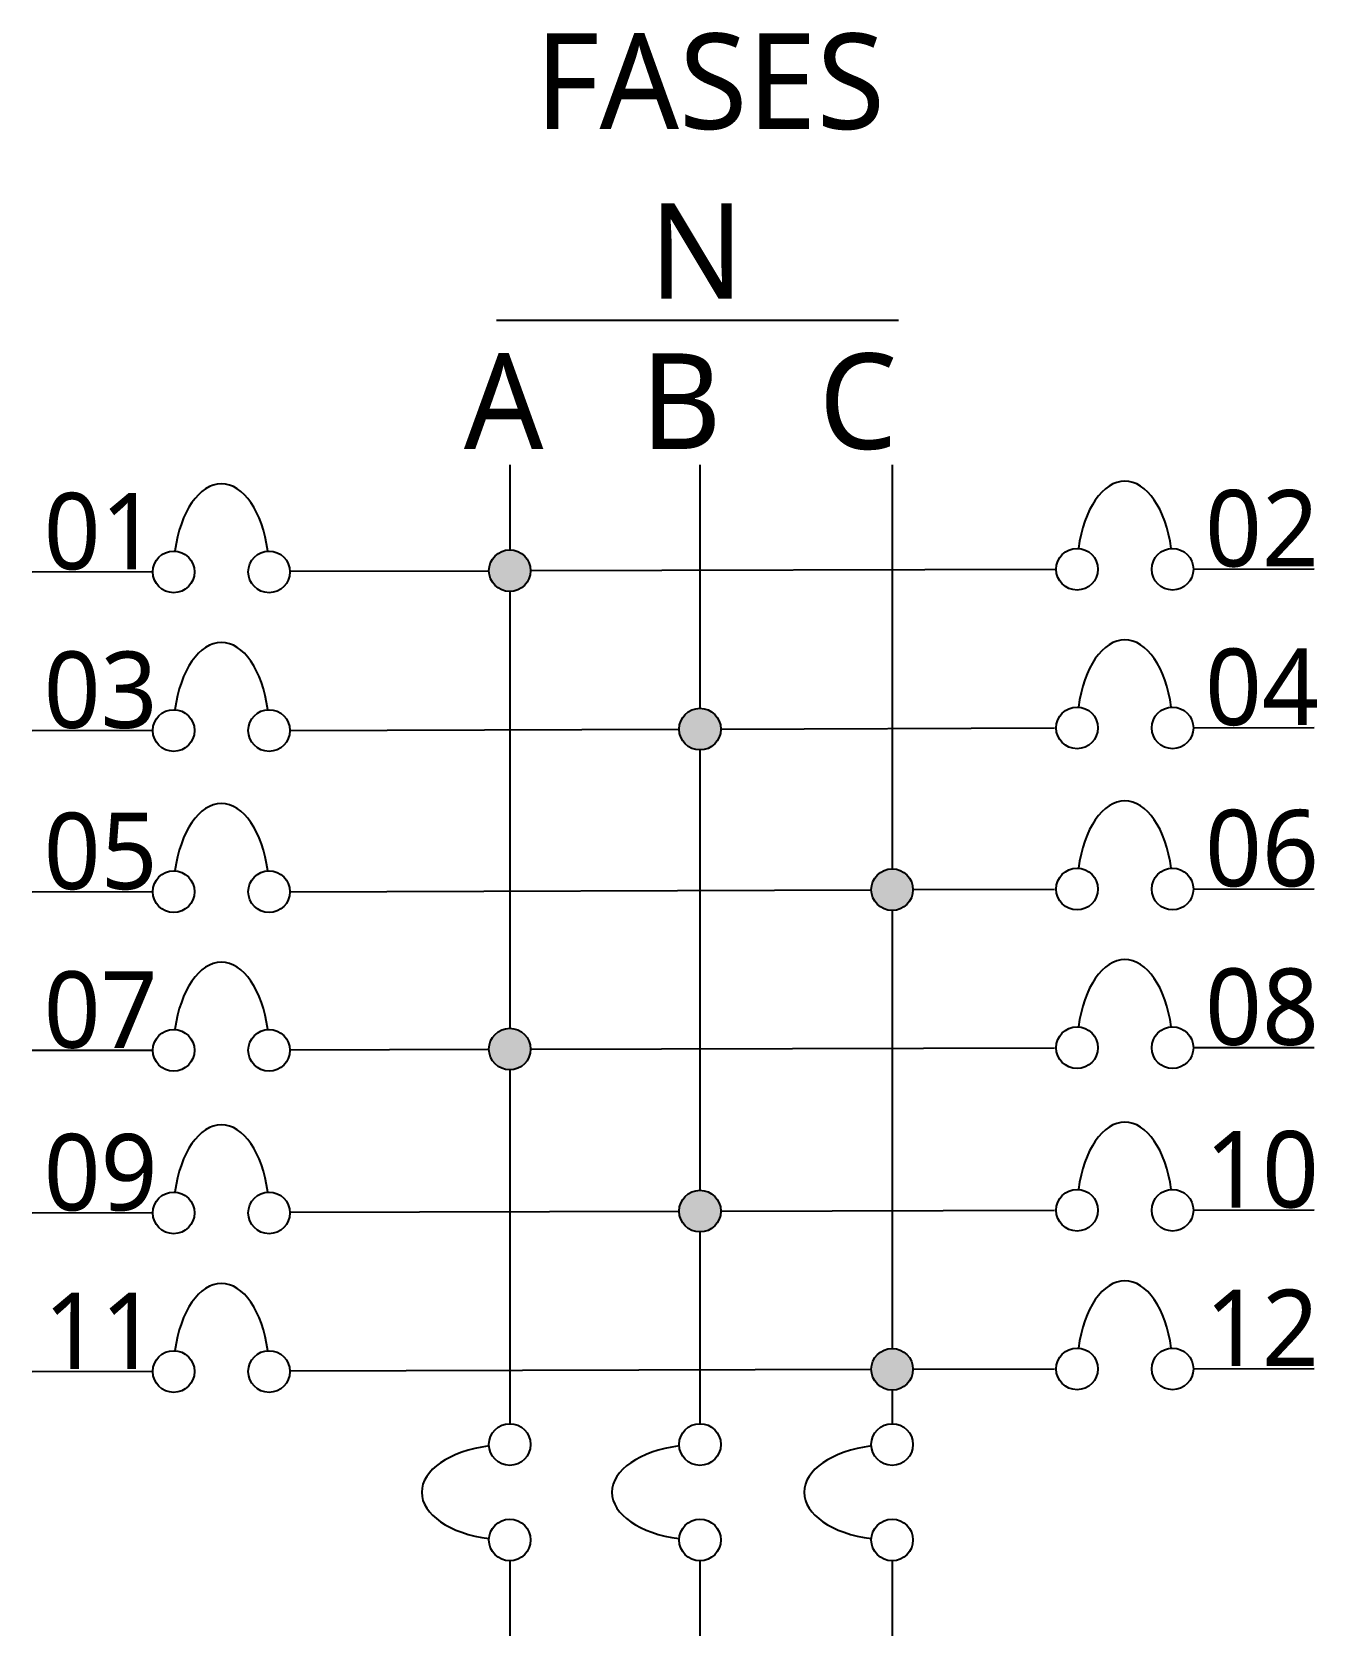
# Model space of a CAD drawing. Header units: millimetres. Extents: x -16.5 to 17.1, y -19.3 to 22.7.
import ezdxf

# ---------------------------------------------------------------- set-up
doc = ezdxf.new("R2010")
doc.units = ezdxf.units.MM

msp = doc.modelspace()

# ---------------------------------------------------------------- hatches: boundary and pattern name
h = msp.add_hatch(color=256)
h.dxf.hatch_style = 1
h.paths.add_polyline_path([(-3.453, 8.591, 1), (-4.542, 8.591, 1)])
h.paths.add_polyline_path([(0.431, 4.446, 1), (1.521, 4.446, 1)])
h.paths.add_polyline_path([(5.46, 0.247, 1), (6.549, 0.247, 1)])
h.paths.add_polyline_path([(-3.453, -3.923, 1), (-4.542, -3.923, 1)])
h.paths.add_polyline_path([(0.431, -8.162, 1), (1.521, -8.162, 1)])
h.paths.add_polyline_path([(6.549, -12.298, 1), (5.46, -12.298, 1)])

# ---------------------------------------------------------------- linework, layer by layer
for p, q in [((-4.347, 15.141), (6.168, 15.141)), ((-3.998, 11.357), (-3.998, 9.136)), ((0.976, 11.357), (0.976, 4.991)), ((6.004, 11.357), (6.004, 0.791)), ((-16.495, 8.559), (-13.336, 8.567)), ((-9.75, 8.577), (-4.542, 8.59)), ((-3.453, 8.593), (10.297, 8.628)), ((13.883, 8.63), (17.042, 8.638)), ((-3.998, 8.047), (-3.998, -3.378)), ((-16.495, 4.41), (-13.336, 4.419)), ((-9.75, 4.41), (0.431, 4.445)), ((1.521, 4.448), (10.25, 4.478)), ((13.883, 4.481), (17.042, 4.489)), ((0.976, 3.902), (0.976, -7.617)), ((-16.495, 0.194), (-13.336, 0.202)), ((-9.75, 0.194), (5.46, 0.245)), ((6.549, 0.248), (10.25, 0.261)), ((13.883, 0.264), (17.042, 0.272)), ((6.004, -0.298), (6.004, -11.753)), ((-16.495, -3.955), (-13.336, -3.947)), ((-9.75, -3.938), (-4.542, -3.924)), ((-3.453, -3.922), (10.25, -3.886)), ((13.883, -3.885), (17.042, -3.877)), ((-3.998, -4.468), (-3.998, -13.722)), ((-16.495, -8.207), (-13.336, -8.199)), ((-9.75, -8.19), (0.431, -8.163)), ((1.521, -8.16), (10.25, -8.138)), ((13.883, -8.136), (17.042, -8.128)), ((0.976, -8.707), (0.976, -13.722)), ((-16.495, -12.356), (-13.336, -12.348)), ((-9.75, -12.338), (5.46, -12.299)), ((6.549, -12.296), (10.25, -12.287)), ((13.883, -12.285), (17.042, -12.277)), ((6.004, -12.843), (6.004, -13.722)), ((-3.998, -17.308), (-3.998, -19.272)), ((0.976, -17.308), (0.976, -19.272)), ((6.004, -17.308), (6.004, -19.272))]:
    msp.add_line(p, q)
for centre in [(-12.792, 8.559), (-10.295, 8.559), (-3.998, 8.591), (10.841, 8.628), (13.339, 8.628), (-12.792, 4.41), (-10.295, 4.41), (0.976, 4.446), (10.841, 4.479), (13.339, 4.479), (-12.792, 0.194), (-10.295, 0.194), (6.004, 0.247), (10.841, 0.263), (13.339, 0.263), (10.841, -3.886), (13.339, -3.886), (-12.792, -3.955), (-10.295, -3.955), (-3.998, -3.923), (-12.792, -8.207), (-10.295, -8.207), (0.976, -8.162), (10.841, -8.138), (13.339, -8.138), (10.841, -12.287), (13.339, -12.287), (-12.792, -12.356), (-10.295, -12.356), (6.004, -12.298), (-3.998, -14.266), (0.976, -14.266), (6.004, -14.266), (-3.998, -16.763), (0.976, -16.763), (6.004, -16.763)]:
    msp.add_circle(centre, 0.545)
for centre, major_axis in [((12.09, 8.628), (0, -2.304)), ((-11.543, 8.559), (0, -2.304)), ((-11.543, 4.41), (0, -2.304)), ((12.09, 4.479), (0, -2.304)), ((12.09, 0.263), (0, -2.304)), ((-11.543, 0.194), (0, -2.304)), ((-11.543, -3.955), (0, -2.304)), ((12.09, -3.886), (0, -2.304)), ((12.09, -8.138), (0, -2.304)), ((-11.543, -8.207), (0, -2.304)), ((-11.543, -12.356), (0, -2.304)), ((12.09, -12.287), (0, -2.304)), ((-3.998, -15.515), (2.304, 0)), ((0.976, -15.515), (2.304, 0)), ((6.004, -15.515), (2.304, 0))]:
    msp.add_ellipse(centre, major_axis=major_axis, ratio=0.541821, start_param=8.092133, end_param=10.757423)

# ---------------------------------------------------------------- texts
at = {"attachment_point": 1}
for s, width, heights, insert, char_height in [('{\\fSegoe UI|b0|i0|c0|p34;FASES}', 0.91431, [0], (-3.341, 22.643), 2.5), ('{\\fSegoe UI|b0|i0|c0|p34;N}', 0.91431, [0], (-0.352, 18.203), 2.5), ('{\\fSegoe UI|b0|i0|c0|p34;A   B   C}', 16.36611, [4.706], (-5.198, 14.275), 2.5), ('{\\fSegoe UI|b0|i0|c0|p34;01}', 0.91431, [0], (-16.191, 10.625), 2), ('{\\fSegoe UI|b0|i0|c0|p34;02}', 0.91431, [0], (14.188, 10.7), 2), ('{\\fSegoe UI|b0|i0|c0|p34;03}', 0.91431, [0], (-16.191, 6.476), 2), ('{\\fSegoe UI|b0|i0|c0|p34;04}', 0.91431, [0], (14.188, 6.551), 2), ('{\\fSegoe UI|b0|i0|c0|p34;05}', 0.91431, [0], (-16.191, 2.259), 2), ('{\\fSegoe UI|b0|i0|c0|p34;06}', 0.91431, [0], (14.188, 2.334), 2), ('{\\fSegoe UI|b0|i0|c0|p34;07}', 0.91431, [0], (-16.191, -1.89), 2), ('{\\fSegoe UI|b0|i0|c0|p34;08}', 0.91431, [0], (14.188, -1.815), 2), ('{\\fSegoe UI|b0|i0|c0|p34;09}', 0.91431, [0], (-16.191, -6.142), 2), ('{\\fSegoe UI|b0|i0|c0|p34;10}', 0.91431, [0], (14.188, -6.067), 2), ('{\\fSegoe UI|b0|i0|c0|p34;11}', 0.91431, [0], (-16.191, -10.29), 2), ('{\\fSegoe UI|b0|i0|c0|p34;12}', 0.91431, [0], (14.188, -10.215), 2)]:
    msp.add_mtext_dynamic_manual_height_columns(s, width=width, gutter_width=12.5, heights=heights, dxfattribs=dict(at, insert=insert, char_height=char_height))

doc.saveas('drawing.dxf')
